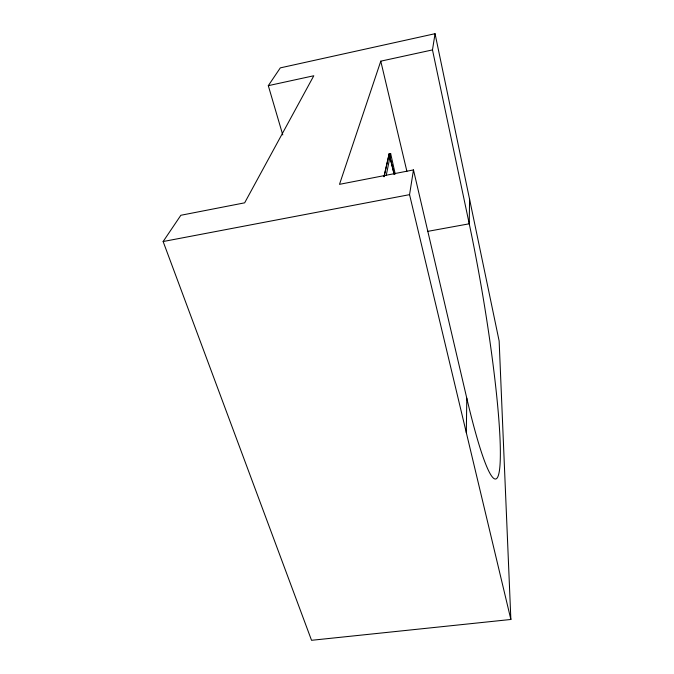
<?xml version="1.0" encoding="UTF-8"?>
<svg xmlns="http://www.w3.org/2000/svg" width="674" height="674" viewBox="0 0 674 674"><rect width="100%" height="100%" fill="white"/><g stroke="black" fill="none" stroke-linecap="round" stroke-linejoin="round"><path stroke-width="1.01" d="M466.315 432.683L466.796 398.233L413.474 169.924L339.502 184.339L380.776 61.165L432.481 49.91L435.05 33.7L280.3 67.88L268.303 85.665L282.777 134.926M469.576 199.26L469.239 223.793A184.154 17.844 80.4 0 1 500.335 456.601A184.154 17.844 80.4 0 1 466.796 398.233M268.303 85.665L313.798 75.758L244.654 202.832L180.851 215.276L163.133 241.536L311.54 640.3L510.867 619.473L409.556 194.651L413.474 169.924M386.244 175.341L390.65 153.571L389.109 153.857L383.961 176.706M384.07 176.689L389.21 153.84L394.189 174.221M163.133 241.536L409.556 194.651M427.501 231.409L469.239 223.793L432.481 49.91M389.109 153.857L394.096 174.246M380.776 61.165L406.894 171.322M390.65 153.571L395.225 174.035M435.05 33.7L499.139 340.993L510.867 619.473"/></g></svg>
